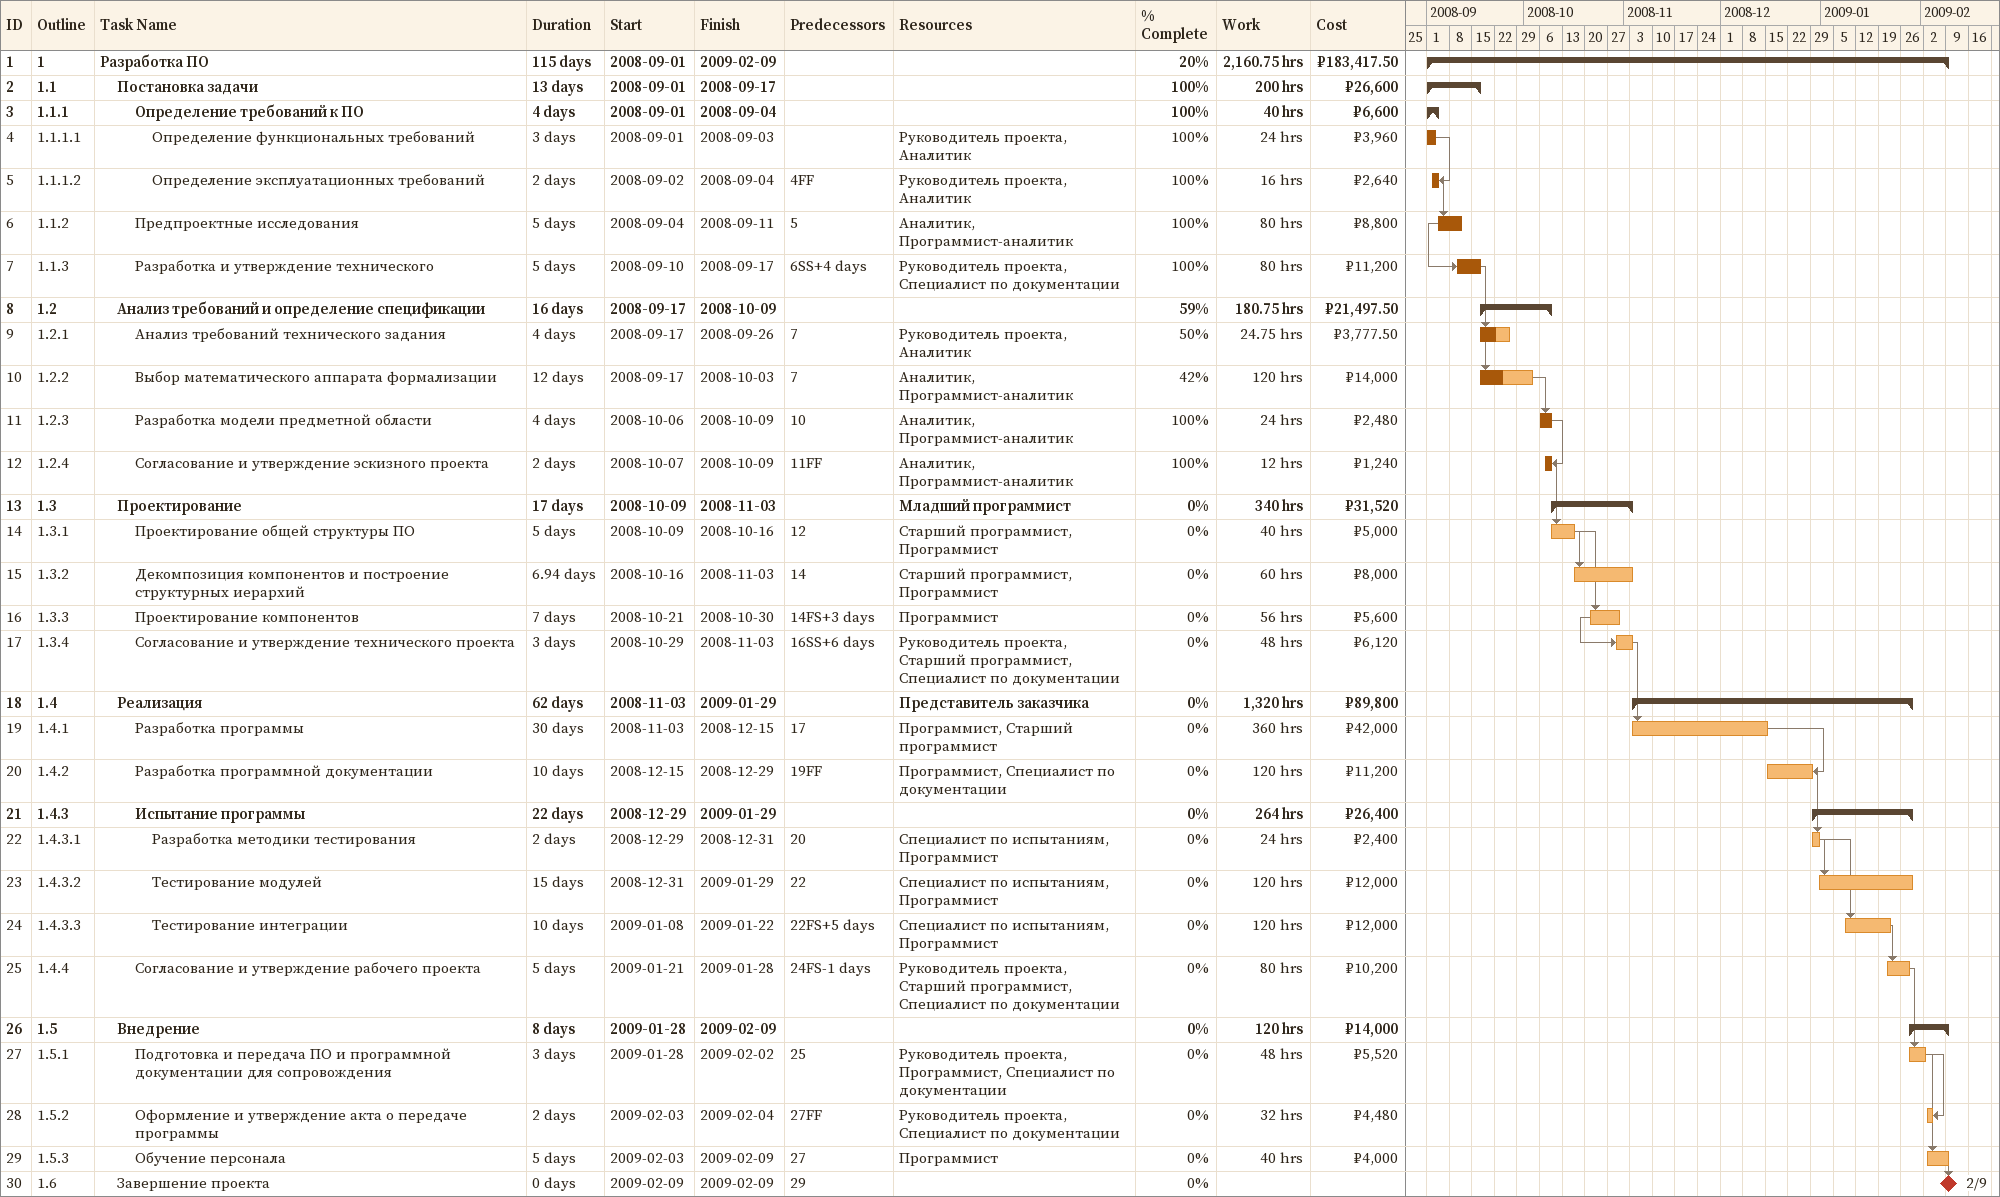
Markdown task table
| ID | WBS | Task | Duration | Start | Finish | Predecessors | Resources | % complete | Work (h) | Cost (₽) |
|---|---|---|---|---|---|---|---|---|---|---|
| 1 | 1 | **Разработка ПО** | 115d | 2008-09-01 | 2009-02-09 |  |  | 20 | 2160.75 | 183417.50 |
| 2 | 1.1 | **Постановка задачи** | 13d | 2008-09-01 | 2008-09-17 |  |  | 100 | 200 | 26600 |
| 3 | 1.1.1 | **Определение требований к ПО** | 4d | 2008-09-01 | 2008-09-04 |  |  | 100 | 40 | 6600 |
| 4 | 1.1.1.1 | Определение функциональных требований | 3d | 2008-09-01 | 2008-09-03 |  | Руководитель проекта, Аналитик | 100 | 24 | 3960 |
| 5 | 1.1.1.2 | Определение эксплуатационных требований | 2d | 2008-09-02 | 2008-09-04 | 4FF | Руководитель проекта, Аналитик | 100 | 16 | 2640 |
| 6 | 1.1.2 | Предпроектные исследования | 5d | 2008-09-04 | 2008-09-11 | 5 | Аналитик, Программист-аналитик | 100 | 80 | 8800 |
| 7 | 1.1.3 | Разработка и утверждение технического | 5d | 2008-09-10 | 2008-09-17 | 6SS+4d | Руководитель проекта, Специалист по документации | 100 | 80 | 11200 |
| 8 | 1.2 | **Анализ требований и определение спецификации** | 16d | 2008-09-17 | 2008-10-09 |  |  | 59 | 180.75 | 21497.50 |
| 9 | 1.2.1 | Анализ требований технического задания | 4d | 2008-09-17 | 2008-09-26 | 7 | Руководитель проекта, Аналитик | 50 | 24.75 | 3777.50 |
| 10 | 1.2.2 | Выбор математического аппарата формализации | 12d | 2008-09-17 | 2008-10-03 | 7 | Аналитик, Программист-аналитик | 42 | 120 | 14000 |
| 11 | 1.2.3 | Разработка модели предметной области | 4d | 2008-10-06 | 2008-10-09 | 10 | Аналитик, Программист-аналитик | 100 | 24 | 2480 |
| 12 | 1.2.4 | Согласование и утверждение эскизного проекта | 2d | 2008-10-07 | 2008-10-09 | 11FF | Аналитик, Программист-аналитик | 100 | 12 | 1240 |
| 13 | 1.3 | **Проектирование** | 17d | 2008-10-09 | 2008-11-03 |  | Младший программист | 0 | 340 | 31520 |
| 14 | 1.3.1 | Проектирование общей структуры ПО | 5d | 2008-10-09 | 2008-10-16 | 12 | Старший программист, Программист | 0 | 40 | 5000 |
| 15 | 1.3.2 | Декомпозиция компонентов и построение структурных иерархий | 6.94d | 2008-10-16 | 2008-11-03 | 14 | Старший программист, Программист | 0 | 60 | 8000 |
| 16 | 1.3.3 | Проектирование компонентов | 7d | 2008-10-21 | 2008-10-30 | 14FS+3d | Программист | 0 | 56 | 5600 |
| 17 | 1.3.4 | Согласование и утверждение технического проекта | 3d | 2008-10-29 | 2008-11-03 | 16SS+6d | Руководитель проекта, Старший программист, Специалист по документации | 0 | 48 | 6120 |
| 18 | 1.4 | **Реализация** | 62d | 2008-11-03 | 2009-01-29 |  | Представитель заказчика | 0 | 1320 | 89800 |
| 19 | 1.4.1 | Разработка программы | 30d | 2008-11-03 | 2008-12-15 | 17 | Программист, Старший программист | 0 | 360 | 42000 |
| 20 | 1.4.2 | Разработка программной документации | 10d | 2008-12-15 | 2008-12-29 | 19FF | Программист, Специалист по документации | 0 | 120 | 11200 |
| 21 | 1.4.3 | **Испытание программы** | 22d | 2008-12-29 | 2009-01-29 |  |  | 0 | 264 | 26400 |
| 22 | 1.4.3.1 | Разработка методики тестирования | 2d | 2008-12-29 | 2008-12-31 | 20 | Специалист по испытаниям, Программист | 0 | 24 | 2400 |
| 23 | 1.4.3.2 | Тестирование модулей | 15d | 2008-12-31 | 2009-01-29 | 22 | Специалист по испытаниям, Программист | 0 | 120 | 12000 |
| 24 | 1.4.3.3 | Тестирование интеграции | 10d | 2009-01-08 | 2009-01-22 | 22FS+5d | Специалист по испытаниям, Программист | 0 | 120 | 12000 |
| 25 | 1.4.4 | Согласование и утверждение рабочего проекта | 5d | 2009-01-21 | 2009-01-28 | 24FS-1d | Руководитель проекта, Старший программист, Специалист по документации | 0 | 80 | 10200 |
| 26 | 1.5 | **Внедрение** | 8d | 2009-01-28 | 2009-02-09 |  |  | 0 | 120 | 14000 |
| 27 | 1.5.1 | Подготовка и передача ПО и программной документации для сопровождения | 3d | 2009-01-28 | 2009-02-02 | 25 | Руководитель проекта, Программист, Специалист по документации | 0 | 48 | 5520 |
| 28 | 1.5.2 | Оформление и утверждение акта о передаче программы | 2d | 2009-02-03 | 2009-02-04 | 27FF | Руководитель проекта, Специалист по документации | 0 | 32 | 4480 |
| 29 | 1.5.3 | Обучение персонала | 5d | 2009-02-03 | 2009-02-09 | 27 | Программист | 0 | 40 | 4000 |
| 30 | 1.6 | Завершение проекта | 0d | 2009-02-09 | 2009-02-09 | 29 |  | 0 |  |  |
